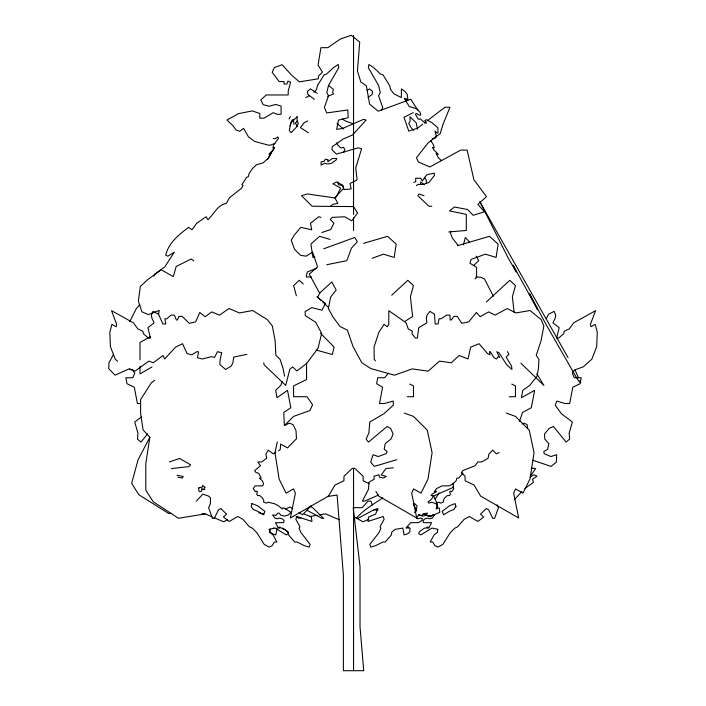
<?xml version="1.0" encoding="UTF-8"?>
<svg xmlns="http://www.w3.org/2000/svg" width="706" height="706" viewBox="0 0 706 706"><rect width="100%" height="100%" fill="white"/><g stroke="black" fill="none" stroke-linecap="round" stroke-linejoin="round"><path stroke-width="1.06" d="M420.52 183.781L420.617 182.007L424.324 184.751M154.667 380.322L151.287 382.899L140.6 399.596L140.6 413.142L143.044 429.857L149.84 437.261L145.789 463.63L145.789 490.211L153.273 501.781L178.468 518.283L205.137 513.88L211.976 516.801M158.506 314.7L159.194 310.446L148.295 314.602L141.897 311.77L138.341 301.083L140.362 286.433L147.748 279.585L161.206 269.771L173.323 276.611L176.173 266.48L191.22 258.97L193.753 260.999M277.29 442L274.996 452.758L279.117 479.1L286.098 493.167L293.493 488.896L295.399 493.229L290.387 517.992L328.422 496.089L334.979 485.057L343.901 480.795L343.998 476.179L352.312 468.396L354.783 468.396L363.096 476.179L363.193 480.795L369.141 483.636M463.41 244.911L465.342 237.454L469.234 241.779M277.105 528.062L275.852 534.936L272.216 533.727L270.098 531.803L269.974 529.023M450.913 231.197L450.366 232.865L452.378 238.107L458.15 245.414M519.492 421.438L522.537 412.472L531.344 407.724L534.636 390.339L521.39 397.699L522.784 390.339L529.782 385.361L537.019 376.13L538.44 368.638L538.934 359.398L536.225 355.303L541.07 340.724L543.849 326.031L541.22 319.633L530.021 310.508L515.874 312.943L507.164 308.548L495.091 315.123L488.64 311.902L480.133 316.703L476.4 312.449L468.74 321.83L461.803 323.357L457.276 316.385L454.029 316.385L451.222 319.977L450.154 319.977L449.978 315.114L446.624 315.114L441.109 318.785L439.053 318.785L438.073 323.957L435.196 323.957L434.472 314.205L429.972 311.381L426.936 315.203L426.362 318.238L426.83 322.854L418.755 327.663L417.37 338.086L415.41 338.086L411.951 333.788L412.392 331.229L408.253 328.881L406.047 322.774L388.821 310.666L388.794 324.363L387.365 326.754L384.02 324.389L378.963 332.173L374.083 346.734L374.189 359.222L375.442 360.916M343.743 152.522L344.784 149.522L343.628 147.377L340.769 147.916L337.486 144.809L336.7 142.815M289.963 125.818L292.037 120.055L293.44 119.385L293.987 124.485M282.276 381.672L280.785 385.361L275.667 390.339L277.061 397.699L287.527 390.339L290.819 407.724L283.812 412.472L284.315 425.418L289.469 423.123L293.052 424.685L295.999 430.598L296.494 438.7L287.545 447.913L280.609 444.127L280.203 449.731L278.473 450.763M381.54 110.18L382.687 107.427L378.566 95.742L380.313 92.654L378.592 85.391L368.364 67.75L368.92 64.458L373.756 67.758L380.71 74.183L383.005 74.854L389.677 85.655L390.533 89.494L394.063 93.907L401.343 97.587L401.414 88.885L404.953 91.401L407.203 94.454L407.936 99.369L406.312 98.893L407.133 100.393L404.865 98.24L404.344 98.619L409.339 106.588L416.619 108.706L420.035 112.263L420.785 114.857L419.338 115.219L416.566 113.525L415.349 114.019L418.04 118.961L419.293 119.323L420.114 118.749L424.933 122.932L426.327 123.338L424.8 120.523L426.45 119.685L431.895 122.667L437.808 127.636L438.038 132.807L437.288 133.196L435.028 131.042L436.202 135.658L435.664 137.908L432.072 138.87M129.727 321.662L136.346 308.593L139.841 304.745M320.153 292.408L317.682 297.182L325.404 303.518L321.954 310.181L311.831 307.648L305.107 311.549L305.283 315.635L315.688 322.28L321.654 333.356L318.079 348.155L306.58 363.59L296.847 370.941L292.646 366.926L289.839 369.229L285.718 385.414L264.088 364.79L263.735 362.787M149.84 437.261L138.067 459.853L131.651 483.283L138.844 494.721L168.487 513.394L171.717 513.438M546.32 318.494L548.588 314.205L554.157 311.381L555.737 315.203L555.163 318.238L552.957 322.854L559.205 327.663L556.637 338.086L558.605 338.086L563.688 333.788L564.218 331.229L569.239 328.881L573.766 322.774L595.582 310.666L590.419 324.363L590.94 326.754L595.184 324.389L597.285 332.173L596.649 346.734L591.813 359.222L583.297 366.846L574.322 370.068L572.328 373.28L574.331 377.719L581.241 377.719L580.103 383.702L572.787 387.215L569.698 403.505L564.765 403.505L556.946 401.07L555.225 405.12L561.367 413.69L572.381 422.029L569.186 432.972L569.583 439.167L566.124 442.097L553.372 426.406L549.091 428.498L544.564 433.908L544.767 439.008L548.791 443.624L547.724 449.245L543.885 451.522L544.088 453.631L550.865 456.535L556.707 454.726L556.354 462.095L551.104 466.41L532.642 460.197M153.793 276.037L154.826 274.131L164.842 266.85L174.303 252.174L167.851 256.172L165.786 255.334C168.337 242.758 179.042 234.727 188.59 227.323L192.006 229.803L196.665 223.299L206.152 216.707L207.873 219.663C214.103 214.209 217.271 204.969 226.379 203.39L229.415 197.804L241.593 188.202L243.085 185.449L241.858 184.76L246.588 177.268L248.256 176.782L249.236 173.305L252.457 168.575L256.331 164.833L263.135 162.848L268.607 157.879L271.069 153.343L269.03 154.526L269.568 153.52L273.504 149.522L274.669 147.377L272.816 147.916L273.707 144.809L278.561 138.261L277.846 136.893L275.022 138.87L273.231 138.394M113.64 354.156L109.015 362.663L108.715 368.638L115.06 375.186L128.96 368.894L135.031 371.162L148.781 361.11L153.29 362.76L163.06 355.497L164.657 358.948L175.582 347.131L182.536 343.698L187.081 353.6L191.856 354.791L197.027 351.57L198.598 351.967L197.406 357.765L202.322 358.992L211.5 356.68L214.509 357.43L217.492 351.676L221.71 352.726L220.201 359.222L219.857 364.525L225.611 369.512L231.197 366.096L232.945 362.725L233.642 357.095L246.915 354.359M289.054 118.961L290.395 116.49M267.336 159.644L273.769 148.692M435.134 499.116L439.167 492.885M531.08 475.067L535.651 468.563L531.327 468.078M147.686 433.837L140.971 442.097L137.511 439.167L137.908 432.972L134.714 422.029L141.491 416.902M388.344 373.28L384.664 377.719L377.754 377.719L376.625 383.702L382.608 387.215L379.519 403.505L384.452 403.505L393.198 401.07L393.383 405.12L383.993 413.69L369.812 422.029L368.876 432.972L366.123 439.167L368.479 442.097L387.17 426.406L390.656 428.498L393.136 433.908L391 439.008L385.22 443.624L384.161 449.245L387.144 451.522L386.138 453.631L378.266 456.535L373.095 454.726L370.659 462.095L374.277 466.41L396.843 459.677M514.559 499.504L521.849 491.508M432.469 515.168L431.048 516.704L423.132 513.792M196.365 501.083L202.904 494.121L208.491 496.062L210.45 497.801L210.397 503.89L208.597 507.658L212.488 518.38L214.35 518.354L218.454 509.82L220.854 508.549L226.564 514.153L223.396 517.004L229.168 521.452L237.772 516.501L242.952 519.342L249.333 526.729L252.466 528.256L256.869 532.721L264.22 544.405L269.251 547.124L272.234 545.57L274.352 542.023L276.911 541.987L273.01 534.927L269.365 532.086L269.736 530.453L268.986 529.376L275.102 528.062L286.327 534.936L288.375 533.727L287.819 531.803L282.629 528.097L280.82 528.114L280.114 527.108L279.091 527.117L279.497 528.309L278.243 527.903L275.481 522.714L283.591 522.625L284.13 520.569L281.915 518.681L279.302 518.08L277.352 518.813L274.925 518.169L272.595 514.85L275.949 515.468L277.767 513.218L279.32 513.2L280.653 515.089L284.174 516.112L288.454 514.948L290.881 512.309L284.624 508.294L283.009 507.817L282.4 509.026L278.243 505.646L274.572 503.749L268.006 502.213L266.347 503.166L263.541 501.931L263.806 500.422L262.367 497.818L259.729 495.568L257.664 495.594L256.649 494.156L257.39 491.861L256.913 491.182L255.387 491.676L253.251 488.631L255.025 485.904L262.606 485.825L263.576 483.716L262.323 480.689L259.34 478.165L261.194 478.138L258.643 473.267L255.934 472.455L254.645 470.62L260.47 465.695L257.84 461.953L261.555 461.953L266.727 458.291L265.933 454.143L268.227 450.128L273.275 453.879L275.87 452.325M313.896 92.309L316.562 89.494L317.418 85.655L324.089 74.854L326.384 74.183L333.338 67.758L338.174 64.458L338.73 67.75L328.511 85.391L326.781 92.654L328.528 95.742L324.407 107.427L326.71 112.942L347.855 109.942L348.129 117.69L338.509 120.091L336.621 129.277L342.331 128.571L363.458 119.385L366.149 120.055L352.523 134.978L343.204 139.047L332.226 146.68L331.917 149.593L336.409 154.12L358.198 147.836L361.622 148.692L355.762 167.86L357.086 179.924L350.026 183.498L351.173 188.961L344.06 189.605L342.922 185.299L336.691 182.007L332.888 183.781L340.68 188.149L335.562 198.042L307.445 193.974L301.497 195.677L312.131 206.24L353.538 206.584L357.554 213.009L351.782 220.828L344.749 216.804L332.341 217.36L330.24 219.478L333.938 223.264L330.69 229.521L321.83 232.53M311.408 505.514L302.574 514.78L299 512.574M416.487 185.704L417.802 184.398L423.176 184.398L428.948 182.483L434.34 175.556L434.34 173.111L426.742 174.779L422.294 181.08L420.599 178.23L415.702 178.23L415.702 181.707L413.822 182.448M284.403 425.577L293.581 416.39L309.881 410.557L312.581 404.75L307.039 396.719L293.581 396.719L293.581 385.9L306.545 379.554L306.545 363.175M473.832 265.368L478.686 260.69L476.144 256.199M391.698 295.223L407.83 280.291L413.487 285.586L410.424 296.794L412.622 316.579L405.35 321.045M486.399 301.939L509.785 280.291L515.442 285.586L512.38 296.794L514.118 312.414M330.399 206.461L332.667 204.378L337.874 203.39L334.856 197.804L343.707 188.202L342.225 185.449L338.615 184.76L337.592 181.954M474.997 278.914L476.585 277.52L476.585 267.345L469.931 263.232L471.105 259.429L485.384 254.169L496.115 257.443L498.145 244.117L489.505 236.316L457.497 245.714M297.729 121.053L295.302 122.994L297.65 126.665M422.77 124.177L417.661 128.086L408.774 131.139L403.991 117.249L413.284 112.642M424.474 122.879L426.177 121.582M427.88 120.276L444.912 107.268L449.969 107.268L442.98 124.388L440.165 133.646L428.145 142.841L416.452 157.773L418.446 162.071L429.839 166.978L460.683 150.096L467.125 150.096L473.911 179.792L486.496 196.674L477.838 204.352L484.448 211.8L473.152 215.286L467.548 209.497L454.346 206.999L449.537 210.917L466.287 214.395L466.287 230.474L448.787 231.956M367.976 97.525L372.08 94.454L372.53 91.401L369.512 88.885L366.988 90.536M382.793 497.801C373.553 504.366 363.678 509.538 356.256 518.38L358.074 518.354L373.818 509.82L377.878 508.549L375.592 514.153L368.611 517.004L367.985 521.452L383.093 516.501L384.117 519.342L380.005 526.729L380.896 528.256L378.928 532.721L369.812 544.405L370.871 547.124L375.866 545.57L382.82 542.023L385.308 541.987L391.345 534.927L391.786 532.086L395.175 529.376L402.852 528.062L404.097 534.936L407.733 533.727L409.859 531.803L410.018 528.097L408.262 528.114L408.977 527.108L407.98 527.117L406.718 528.309L406.082 527.903L410.618 522.714L418.517 522.625L421.879 520.569L422.373 518.681L420.697 518.08L417.811 518.813L416.381 518.169L418.737 514.85L421.103 515.468L425.947 513.218L427.465 513.2L426.124 515.089L428.092 516.112L433.802 514.948L439.776 512.309L439.344 508.294L438.452 507.817L436.202 509.026L436.899 505.646L435.999 503.749L431.825 502.213L428.93 503.166L427.942 501.931L430.281 500.422L432.513 497.818L433.096 495.568L431.084 495.594L432.107 494.156L435.99 491.861L436.467 491.182L434.331 491.676L436.484 488.631L441.965 485.904L449.343 485.825L453.19 483.716L456.182 480.689L456.817 478.165L458.626 478.138L462.924 473.267L461.459 472.455L462.765 470.62L475.156 465.695L477.812 461.953L481.527 461.953L488.084 458.291L488.87 454.143L492.682 450.128L496.309 453.879L499.142 452.502M524.893 488.49L533.471 482.33L532.474 479.18L537.019 476.197L533.86 474.741L530.153 477.062M273.24 528.309L273.875 527.903M152.002 366.97L139.991 373.898L139.991 366.308M227.482 519.695L223.723 521.813L213.936 517.639M150.59 336.541L139.991 342.445L139.991 359.795M414.387 512.38L416.152 511.391L416.964 505.849L414.581 503.581M305.751 97.587L309.387 95.751M307.728 120.964L304.233 122.667L300.456 127.636L308.443 132.807M378.663 494.994L364.755 501.083L362.443 501.11L368.558 489.108L368.911 482.33L374.224 479.18L374.003 476.197L379.043 474.741L379.387 477.062L383.393 478.015L386.244 476.418L381.249 475.067L385.873 468.563L393.357 467.813M368.823 519.307L362.955 521.813L354.491 517.048M327.725 96.36L333.506 93.907L332.641 92.309L333.417 89.494L328.855 85.655M285.074 509.141L290.06 507.067L292.743 508.726M316.412 268.298L307.234 272.066L306.298 276.92L311.505 277.043M522.158 423.891L524.161 423.123L527.153 424.685L527.62 428.621M372.212 258.299L383.429 254.169L394.16 257.443L396.19 244.117L387.55 236.316L363.519 243.367M323.727 248.786L354.783 237.454L357.351 241.779L351.482 248.097L346.831 260.69L326.728 264.724M274.899 143.45L269.515 145.41L254.707 141.465L248.38 136.735L243.579 128.324L239.661 131.272L236.183 130.072L232.848 125.562L226.935 120.046L238.469 113.657L252.227 110.913L259.817 113.507L259.817 118.167L264.044 118.167L273.204 112.704L277.29 114.301L281.085 114.301L281.085 106.121L275.764 104.47L269.118 106.218L263.197 104.673L260.805 99.996L266.162 94.966L288.207 94.966L288.207 91.092L290.607 82.161L287.995 81.128L286.83 84.067L284.05 84.067L284.05 81.578L279.135 81.578L272.163 72.339L274.299 67.626L282.109 64.714L291.79 75.357L299.379 81.852L318.38 78.798L318.38 76.151L322.483 72.144L318.044 65.093L320.921 47.664L327.866 47.664L340.336 39.015L351.297 35.3L359.725 42.095L357.43 70.918L360.819 81.984L366.396 85.805L369.6 104.091L378.178 111.204L410.804 99.29L417.934 110.339M169.299 461.927L179.606 458.459L190.532 464.751L188.731 466.64L171.443 468.563M314.894 256.843L312.935 257.443L310.905 244.117L319.544 236.316L330.126 239.422M426.442 515.089L422.92 516.112L418.64 514.948M436.273 502.875L439.088 502.213L440.747 503.166L443.553 501.931L443.289 500.422L444.727 497.818L447.366 495.568L449.431 495.594L450.446 494.156L449.713 491.861L450.181 491.182L451.708 491.676L453.843 488.631L452.661 486.813M301.021 517.93L298.885 518.283L296.185 516.518M309.555 516.518L317.02 515.292M319.156 514.939L325.554 513.88L339.251 519.731M327.399 496.503L337.097 495.038L343.372 575.152L343.372 670.7L363.722 670.7L360.025 626.769L360.025 566.636L353.194 507.649L362.16 507.649L368.002 501.163L370.968 501.163L372.3 505.064M407.3 396.719L413.513 396.719L413.513 385.9L409.815 384.082M509.255 396.719L515.468 396.719L515.468 385.9L511.771 384.082M140.353 403.505L137.396 403.505L134.308 387.215L126.992 383.702L125.853 377.719L132.763 377.719L134.767 373.28L132.772 370.068L129.78 368.991M373.968 509.944L378.081 509.944M433.105 514.842L434.499 514.85L432.169 518.169L429.742 518.813L427.792 518.08L425.18 518.681L422.965 520.569L423.512 522.625L431.613 522.714L428.851 527.903L427.598 528.309L428.004 527.117L426.98 527.108L426.274 528.114L424.465 528.097L419.276 531.803L418.72 533.727L420.767 534.936L431.993 528.062L438.108 529.376L437.358 530.453L437.729 532.086L434.084 534.927L430.183 541.987L432.743 542.023L434.87 545.57L437.844 547.124L442.874 544.405L450.234 532.721L454.629 528.256L457.762 526.729L464.142 519.342L469.322 516.501L477.927 521.452L483.698 517.004L480.53 514.153L486.24 508.549L488.64 509.82L492.744 518.354L494.606 518.38L498.498 507.658L497.148 504.834M201.898 513.836L205.137 513.88M431.86 206.311L428.877 206.24L417.864 195.677L418.746 193.974L423.997 195.668M475.844 276.92L480.768 277.237L484.537 279.038L493.353 296.22M177.877 477.221L182.51 478.015L183.163 476.418L177.038 475.262M282.859 529.05L284.783 529.376L288.163 532.086L288.604 534.927L294.649 541.987L297.138 542.023L304.092 545.57L309.078 547.124L310.146 544.405L301.03 532.721L299.053 528.256L299.953 526.729L295.84 519.342L296.864 516.501L311.964 521.452L311.346 517.004L304.365 514.153M316.156 350.079L332.288 354.491L334.15 347.167L320.533 333.214M258.873 512.688L263.991 514.224M352.206 123.409L345.711 121.114L342.269 118.935M320.939 217.448L318.856 216.707L310.49 223.299L311.743 229.803L300.791 227.323L294.314 235.08L291.234 240.225L294.57 249.359L300.632 255.334L306.157 256.172L312.643 252.174L317.568 266.85L309.281 274.131L319.562 293.14L331.838 281.95L336.188 289.998L330.637 297.05L328.405 308.593L332.835 316.782L340.054 326.551L347.37 330.108L353.071 346.593L361.763 362.663L370.932 368.638L394.46 375.186L412.207 368.894L428.18 371.162L439.485 361.11L451.284 362.76L459.103 355.497L467.999 358.948L470.69 347.131L479.109 343.698L487.555 353.6L490.035 354.791L489.602 351.57L490.423 351.967L494.032 357.765L496.592 358.992L498.18 356.68L499.742 357.43L496.786 351.676L498.983 352.726L506.52 364.525L511.974 369.512L511.55 366.096L506.158 357.095L508.876 354.359L507.402 351.632M506.299 413.107L515.468 416.39L529.244 430.175L534.054 452.758L529.932 479.1L522.952 493.167L515.557 488.896L513.659 493.229L518.663 517.992L480.636 496.089L474.07 485.057L465.148 480.795L465.06 476.179L461.274 472.641M404.344 413.107L413.513 416.39L427.289 430.175L432.098 452.758L427.977 479.1L420.997 493.167L413.601 488.896L411.695 493.229L416.708 517.992L378.672 496.089L375.936 491.491M307.066 510.323L321.883 518.354L323.692 518.38L312.59 507.658L309.987 506.246M317.17 93.289L310.446 88.885L307.419 91.401L307.878 94.454L314.444 99.369M337.027 123.524L343.566 128.969M117.611 361.304L115.281 359.222L110.445 346.734L109.809 332.173L111.919 324.389L116.155 326.754L116.675 324.363L111.513 310.666L133.328 322.774L137.855 328.881L142.877 331.229L143.406 333.788L148.489 338.086L150.457 338.086L147.889 327.663L154.137 322.854L151.931 318.238L151.358 315.203L152.937 311.381L158.506 314.205L162.927 323.957L165.804 323.957L164.825 318.785L166.881 318.785L171.002 315.114L174.364 315.114L176.376 319.977L177.444 319.977L178.883 316.385L182.139 316.385L189.305 323.357L195.668 321.83L199.763 312.449L205.111 316.703L211.809 311.902L219.478 315.123L229.062 308.548L239.431 312.943L252.651 310.508L267.309 319.633L272.366 326.031L275.155 340.724L275.834 355.303L280.097 359.398L283.097 368.638L284.518 376.13M441.612 160.721L438.488 157.879L436.026 153.343L438.064 154.526L437.526 153.52L433.59 149.522L432.425 147.377L434.278 147.916L433.387 144.809L430.925 140.829M303.298 284.024L299.265 280.291L293.608 285.586L296.396 295.77M317.003 296.714L321.036 300.447M322.651 301.939L328.299 307.163M413.822 130.451L410.936 127.468L408.739 123.409L410.089 121.114L409.965 116.755L416.196 122.844L417.59 129.26M520.869 363.184L543.885 385.414L536.825 373.721M424.368 177.338L426.265 179.924L426.292 183.498M479.701 201.528L568.048 357.58M413.178 503.846L416.681 510.632M578.443 377.754L575.108 370.023M579.838 380.71L580.773 382.678L579.035 381.505L576.255 377.18L546.276 324.875L529.571 293.837L537.645 309.74L513.147 265.253L516.254 272.004L507.879 257.408L480.715 203.39M453.102 483.063L453.473 487.255L433.731 495.956L437.411 504.305L437.411 508.682M353.547 35.3L353.547 149.24M353.547 150.096L353.547 214.412M353.547 217.616L353.547 230.474M353.547 468.396L353.547 670.7M327.911 159.821L327.902 161.798L332.27 158.515L336.85 158.497L336.065 160.006L330.999 163.545L327.319 163.96L324.46 163.245L321.106 165.142L321.106 161.833L324.195 161.312L325.307 159.168L327.911 159.821M198.827 487.846L198.81 490.67L199.507 491.658L201.828 490.952L201.669 488.384L203.107 489.532L204.908 489.514L203.919 488.102L205.119 487.334L202.71 485.41L202.384 487.025L198.827 487.846M297.129 116.755L297.005 121.114L298.364 123.409L296.158 127.468L291.119 132.693L289.275 130.328L290.898 122.844L297.129 116.755M251.989 503.581L251.168 506.599L253.083 509.326L258.025 511.426L263.417 514.833L264.9 511.391L257.743 505.849L251.989 503.581M455.926 506.599L454.011 509.326L449.069 511.426L443.677 514.833L442.194 511.391L449.351 505.849L455.114 503.581L455.926 506.599"/></g></svg>
